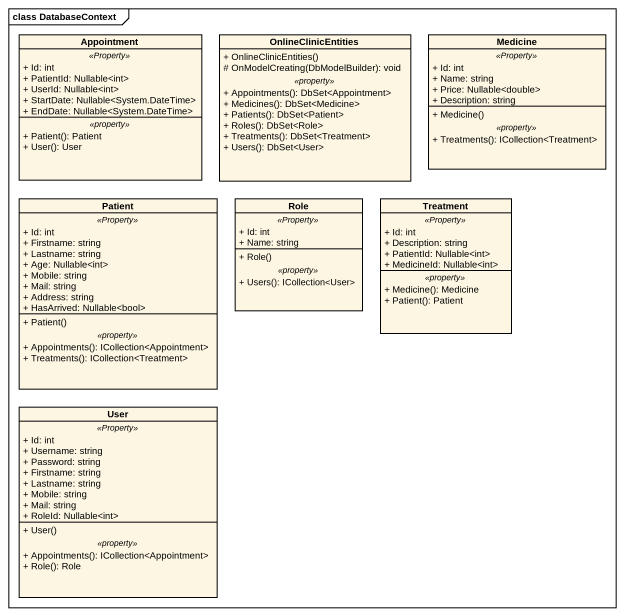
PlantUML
@startuml
mainframe class DatabaseContext
hide circle
hide empty members
skinparam classAttributeIconSize 0
class Appointment {
  .. <<Property>> ..
  + Id: int
  + PatientId: Nullable<int>
  + UserId: Nullable<int>
  + StartDate: Nullable<System.DateTime>
  + EndDate: Nullable<System.DateTime>
  .. <<property>> ..
  + Patient(): Patient
  + User(): User
}
class OnlineClinicEntities {
  + OnlineClinicEntities()
  # OnModelCreating(DbModelBuilder): void
  .. <<property>> ..
  + Appointments(): DbSet<Appointment>
  + Medicines(): DbSet<Medicine>
  + Patients(): DbSet<Patient>
  + Roles(): DbSet<Role>
  + Treatments(): DbSet<Treatment>
  + Users(): DbSet<User>
}
class Medicine {
  .. <<Property>> ..
  + Id: int
  + Name: string
  + Price: Nullable<double>
  + Description: string
  --
  + Medicine()
  .. <<property>> ..
  + Treatments(): ICollection<Treatment>
}
class Patient {
  .. <<Property>> ..
  + Id: int
  + Firstname: string
  + Lastname: string
  + Age: Nullable<int>
  + Mobile: string
  + Mail: string
  + Address: string
  + HasArrived: Nullable<bool>
  --
  + Patient()
  .. <<property>> ..
  + Appointments(): ICollection<Appointment>
  + Treatments(): ICollection<Treatment>
}
class Role {
  .. <<Property>> ..
  + Id: int
  + Name: string
  --
  + Role()
  .. <<property>> ..
  + Users(): ICollection<User>
}
class Treatment {
  .. <<Property>> ..
  + Id: int
  + Description: string
  + PatientId: Nullable<int>
  + MedicineId: Nullable<int>
  .. <<property>> ..
  + Medicine(): Medicine
  + Patient(): Patient
}
class User {
  .. <<Property>> ..
  + Id: int
  + Username: string
  + Password: string
  + Firstname: string
  + Lastname: string
  + Mobile: string
  + Mail: string
  + RoleId: Nullable<int>
  --
  + User()
  .. <<property>> ..
  + Appointments(): ICollection<Appointment>
  + Role(): Role
}
@enduml
